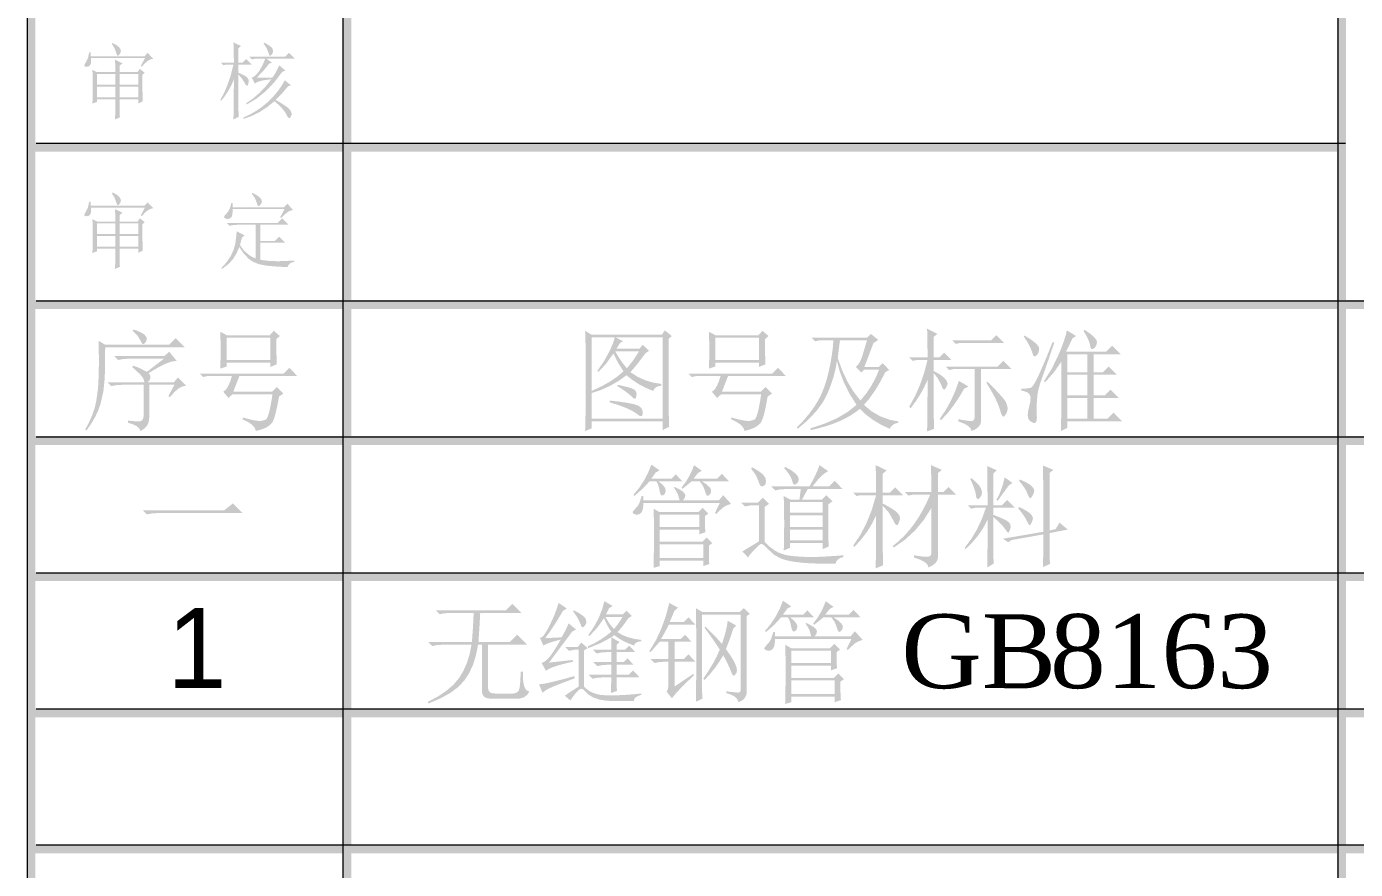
# Model space of a CAD drawing. Header units: millimetres. Extents: x 0 to 169, y 13 to 258.
# Drawn here: x 0 to 50.4, y 198 to 230 of the extents above; entities that cross this region are included whole.
import ezdxf

# ---------------------------------------------------------------- set-up
doc = ezdxf.new("R2010")
doc.units = ezdxf.units.MM

msp = doc.modelspace()

# ---------------------------------------------------------------- hatches: boundary and pattern name
h = msp.add_hatch(color=0)
h.dxf.hatch_style = 2
h.paths.add_polyline_path([(0, 12.706615), (0.338667, 12.706615), (0.338667, 258.105892), (0, 258.105892)])
h = msp.add_hatch(color=0)
h.dxf.hatch_style = 2
h.paths.add_polyline_path([(0, 12.706615), (0.338667, 12.706615), (0.338667, 258.105892), (0, 258.105892)])
h = msp.add_hatch(color=0)
h.dxf.hatch_style = 2
h.paths.add_polyline_path([(11.9888, 12.706615), (12.327467, 12.706615), (12.327467, 241.638226), (11.9888, 241.638226)])
h = msp.add_hatch(color=0)
h.dxf.hatch_style = 2
h.paths.add_polyline_path([(49.748722, 12.706615), (50.087385, 12.706615), (50.087385, 241.638226), (49.748722, 241.638226)])
h = msp.add_hatch(color=0)
h.paths.add_polyline_path([(2.676701, 228.238182), (2.676701, 227.841307), (3.371233, 227.841307), (3.371233, 228.238182)])
h.paths.add_polyline_path([(3.531085, 228.238182), (3.531085, 227.841307), (4.236641, 227.841307), (4.236641, 228.238182)])
h.paths.add_polyline_path([(2.676701, 227.764137), (2.676701, 227.356238), (3.371233, 227.356238), (3.371233, 227.764137)])
h.paths.add_polyline_path([(3.531085, 227.764137), (3.531085, 227.356238), (4.236641, 227.356238), (4.236641, 227.764137)])
h.paths.add_polyline_path([(3.371233, 228.30984), (3.367099, 228.565466), (3.354696, 228.783885), (3.641328, 228.646082), (3.531085, 228.557887), (3.531085, 228.30984), (4.214592, 228.30984), (4.297274, 228.43662), (4.484687, 228.287792), (4.396493, 228.210622), (4.396751, 228.012195), (4.397527, 227.834503), (4.398818, 227.677611), (4.400627, 227.541584), (4.402953, 227.426485), (4.405795, 227.332381), (4.409154, 227.259334), (4.41303, 227.20741), (4.236641, 227.119215), (4.236641, 227.279068), (3.531085, 227.279068), (3.531257, 227.045146), (3.532463, 226.854632), (3.535736, 226.705459), (3.542109, 226.595561), (3.354696, 226.512878), (3.361931, 226.647323), (3.367099, 226.819492), (3.370199, 227.029901), (3.371233, 227.279068), (2.676701, 227.279068), (2.676701, 227.179849), (2.500312, 227.119215), (2.507892, 227.416872), (2.511337, 227.764137), (2.507892, 228.107958), (2.500312, 228.398035), (2.676701, 228.30984)])
h.paths.add_polyline_path([(3.233429, 229.390222), (3.272014, 229.412271), (3.42222, 229.330278), (3.514549, 229.252418), (3.564158, 229.181449), (3.580694, 229.114615), (3.568981, 229.051914), (3.536597, 228.993347), (3.495256, 228.946494), (3.470451, 228.932714), (3.433244, 228.958896), (3.404306, 229.042957), (3.343672, 229.208321)])
h.paths.add_polyline_path([(4.335859, 228.546863), (4.495712, 228.844519), (2.439679, 228.844519), (2.450703, 228.706715), (2.438301, 228.624722), (2.401094, 228.563399), (2.343216, 228.522058), (2.268802, 228.51379), (2.209546, 228.525503), (2.191632, 228.557887), (2.204034, 228.608875), (2.241241, 228.66813), (2.324613, 228.833495), (2.379045, 229.065005), (2.428655, 229.065005), (2.439679, 228.916177), (4.484687, 228.916177), (4.594931, 229.042957), (4.809905, 228.816958), (4.711633, 228.798355), (4.606644, 228.742544), (4.49442, 228.649527), (4.374444, 228.519302)])
h = msp.add_hatch(color=0)
h.paths.add_polyline_path([(8.993628, 229.401247), (9.032214, 229.428807), (9.146849, 229.359647), (9.234096, 229.301339), (9.293438, 229.254399), (9.324358, 229.219345), (9.357431, 229.114615), (9.345717, 229.045024), (9.313333, 228.987835), (9.271303, 228.945805), (9.241675, 228.932714), (9.209291, 228.962341), (9.181042, 229.053981), (9.108006, 229.227614)])
h.paths.add_polyline_path([(8.734557, 228.100378), (9.32987, 228.100378), (9.407729, 228.214756), (9.473186, 228.320865), (9.526929, 228.432486), (9.588941, 228.568911), (9.825964, 228.370474), (9.704696, 228.320865), (9.399805, 227.920889), (9.072177, 227.580858), (8.72181, 227.300772), (8.348707, 227.08063), (8.337682, 227.13024), (8.592878, 227.308007), (8.837221, 227.518846), (9.070196, 227.762759), (9.291285, 228.039745), (9.053573, 228.010806), (8.869605, 227.973599), (8.73938, 227.928124), (8.662899, 227.87438), (8.547144, 228.111403), (8.611137, 228.128973), (8.678747, 228.173414), (8.749457, 228.244728), (8.822752, 228.342913), (8.955732, 228.573735), (9.059774, 228.816958), (8.662899, 228.816958), (8.547144, 228.79491), (8.447925, 228.894128), (9.814939, 228.894128), (9.963767, 229.042957), (10.184253, 228.816958), (9.109384, 228.816958), (9.318845, 228.66813), (9.208602, 228.635057), (8.981915, 228.351181)])
h.paths.add_polyline_path([(9.803915, 228.00116), (10.035425, 227.813747), (9.925182, 227.775161), (9.697117, 227.503688), (9.456649, 227.257019), (9.650005, 227.142297), (9.80047, 227.046179), (9.90856, 226.968665), (9.974792, 226.909753), (10.039559, 226.81398), (10.062986, 226.72234), (10.054718, 226.680999), (10.029913, 226.623122), (10.000285, 226.578335), (9.974792, 226.562488), (9.948092, 226.572737), (9.918292, 226.60314), (9.886425, 226.65318), (9.853524, 226.72234), (9.77601, 226.83999), (9.675757, 226.960741), (9.552767, 227.083559), (9.40704, 227.20741), (9.136083, 226.986062), (8.851691, 226.800888), (8.552829, 226.650855), (8.238464, 226.534927), (8.227439, 226.584536), (8.479889, 226.704189), (8.716384, 226.83999), (8.936989, 226.99207), (9.141768, 227.160556), (9.330785, 227.34558), (9.504105, 227.547268), (9.661794, 227.765752)])
h.paths.add_polyline_path([(8.040026, 227.20741), (8.040198, 227.108191), (8.041404, 226.975899), (8.044677, 226.810535), (8.05105, 226.612097), (7.852613, 226.512878), (7.865015, 227.255641), (7.869149, 228.023208), (7.763902, 227.795918), (7.647285, 227.585681), (7.520333, 227.393014), (7.38408, 227.218434), (7.356519, 227.257019), (7.511548, 227.551575), (7.645907, 227.873002), (7.759595, 228.221301), (7.852613, 228.596472), (7.582517, 228.596472), (7.472274, 228.568911), (7.373056, 228.66813), (7.869149, 228.66813), (7.865015, 229.066383), (7.852613, 229.439832), (8.139245, 229.302028), (8.040026, 229.213833), (8.040026, 228.66813), (8.199878, 228.66813), (8.337682, 228.805934), (8.547144, 228.596472), (8.040026, 228.596472), (8.040026, 228.287792), (8.156729, 228.239388), (8.250177, 228.194085), (8.319854, 228.152916), (8.365243, 228.116915), (8.417609, 228.047324), (8.436901, 227.973599), (8.40934, 227.852332), (8.38867, 227.805478), (8.376267, 227.791698), (8.323213, 227.824771), (8.266024, 227.92399), (8.159226, 228.089354), (8.040026, 228.221646)])
h = msp.add_hatch(color=0)
h.dxf.hatch_style = 2
h.paths.add_polyline_path([(0.338667, 225.297559), (50.087389, 225.297559), (50.087389, 225.636222), (0.338667, 225.636222)])
h = msp.add_hatch(color=0)
h.paths.add_polyline_path([(2.676701, 222.565516), (2.676701, 222.168641), (3.371233, 222.168641), (3.371233, 222.565516)])
h.paths.add_polyline_path([(3.531085, 222.565516), (3.531085, 222.168641), (4.236641, 222.168641), (4.236641, 222.565516)])
h.paths.add_polyline_path([(2.676701, 222.09147), (2.676701, 221.683571), (3.371233, 221.683571), (3.371233, 222.09147)])
h.paths.add_polyline_path([(3.531085, 222.09147), (3.531085, 221.683571), (4.236641, 221.683571), (4.236641, 222.09147)])
h.paths.add_polyline_path([(3.371233, 222.637174), (3.367099, 222.8928), (3.354696, 223.111219), (3.641328, 222.973415), (3.531085, 222.88522), (3.531085, 222.637174), (4.214592, 222.637174), (4.297274, 222.763953), (4.484687, 222.615125), (4.396493, 222.537955), (4.396751, 222.339528), (4.397527, 222.161837), (4.398818, 222.004945), (4.400627, 221.868917), (4.402953, 221.753819), (4.405795, 221.659714), (4.409154, 221.586667), (4.41303, 221.534743), (4.236641, 221.446549), (4.236641, 221.606401), (3.531085, 221.606401), (3.531257, 221.372479), (3.532463, 221.181965), (3.535736, 221.032793), (3.542109, 220.922894), (3.354696, 220.840212), (3.361931, 220.974657), (3.367099, 221.146825), (3.370199, 221.357235), (3.371233, 221.606401), (2.676701, 221.606401), (2.676701, 221.507182), (2.500312, 221.446549), (2.507892, 221.744205), (2.511337, 222.09147), (2.507892, 222.435291), (2.500312, 222.725368), (2.676701, 222.637174)])
h.paths.add_polyline_path([(3.233429, 223.717556), (3.272014, 223.739604), (3.42222, 223.657611), (3.514549, 223.579752), (3.564158, 223.508783), (3.580694, 223.441948), (3.568981, 223.379247), (3.536597, 223.320681), (3.495256, 223.273827), (3.470451, 223.260047), (3.433244, 223.28623), (3.404306, 223.37029), (3.343672, 223.535655)])
h.paths.add_polyline_path([(4.335859, 222.874196), (4.495712, 223.171852), (2.439679, 223.171852), (2.450703, 223.034049), (2.438301, 222.952055), (2.401094, 222.890733), (2.343216, 222.849391), (2.268802, 222.841123), (2.209546, 222.852837), (2.191632, 222.88522), (2.204034, 222.936208), (2.241241, 222.995464), (2.324613, 223.160828), (2.379045, 223.392339), (2.428655, 223.392339), (2.439679, 223.24351), (4.484687, 223.24351), (4.594931, 223.37029), (4.809905, 223.144292), (4.711633, 223.125688), (4.606644, 223.069878), (4.49442, 222.97686), (4.374444, 222.846635)])
h = msp.add_hatch(color=0)
h.paths.add_polyline_path([(8.17783, 222.030837), (8.133044, 221.877186), (8.10066, 221.744205), (8.23364, 221.562304), (8.387292, 221.413476), (8.543699, 221.304611), (8.695972, 221.237087), (8.695972, 222.515906), (8.001441, 222.515906), (7.844345, 222.504882), (7.703785, 222.477321), (7.593542, 222.587564), (9.528307, 222.587564), (9.704696, 222.763953), (9.952743, 222.515906), (8.872361, 222.515906), (8.872361, 221.904057), (9.429089, 221.904057), (9.588941, 222.069422), (9.825964, 221.832399), (8.872361, 221.832399), (8.872361, 221.187477), (9.215493, 221.141313), (9.550356, 221.132356), (9.868683, 221.144069), (10.162205, 221.159917), (10.162205, 221.110307), (10.065914, 221.085503), (9.991328, 221.044161), (9.937412, 220.986284), (9.903134, 220.91187), (9.600482, 220.923239), (9.338138, 220.940809), (9.117135, 220.96458), (8.938507, 220.994552), (8.788731, 221.033826), (8.653942, 221.085503), (8.534656, 221.149581), (8.431389, 221.226063), (8.244665, 221.420366), (8.078611, 221.672547), (7.958722, 221.411409), (7.830564, 221.204014), (7.65762, 221.022113), (7.422665, 220.840212), (7.395104, 220.873285), (7.601121, 221.102728), (7.753394, 221.336306), (7.857436, 221.567816), (7.924271, 221.799326), (7.979392, 222.267859), (8.277049, 222.119031)])
h.paths.add_polyline_path([(8.547144, 223.706531), (8.574705, 223.72858), (8.680125, 223.669755), (8.764874, 223.617648), (8.828953, 223.572775), (8.872361, 223.535655), (8.917147, 223.470198), (8.932995, 223.408875), (8.917836, 223.343418), (8.877873, 223.282095), (8.832398, 223.235242), (8.811727, 223.221462), (8.770386, 223.247645), (8.745582, 223.331705), (8.679436, 223.504649)])
h.paths.add_polyline_path([(9.627526, 222.797026), (9.787378, 223.111219), (7.81954, 223.111219), (7.81842, 222.982028), (7.806449, 222.883842), (7.783108, 222.816663), (7.747882, 222.78049), (7.677602, 222.746039), (7.632127, 222.736392), (7.583206, 222.741905), (7.53842, 222.763953), (7.503969, 222.792892), (7.494323, 222.813562), (7.519128, 222.87144), (7.593542, 222.945854), (7.651333, 223.014067), (7.70034, 223.102951), (7.740044, 223.212505), (7.769931, 223.342729), (7.81954, 223.342729), (7.81954, 223.182877), (9.76533, 223.182877), (9.903134, 223.320681), (10.112595, 223.072634), (10.016477, 223.05403), (9.910024, 222.99822), (9.793235, 222.905202), (9.666111, 222.774977)])
h = msp.add_hatch(color=0)
h.dxf.hatch_style = 2
h.paths.add_polyline_path([(0.338667, 219.317976), (168.994667, 219.317976), (168.994667, 219.656639), (0.338667, 219.656639)])
h = msp.add_hatch(color=0)
h.paths.add_polyline_path([(2.735792, 218.110814), (2.983839, 217.961986), (5.414698, 217.961986), (5.662745, 218.210033), (6.01001, 217.862767), (2.983839, 217.862767), (2.979704, 217.251607), (2.967302, 216.710727), (2.918382, 216.2105), (2.80745, 215.71854), (2.721581, 215.472474), (2.604189, 215.221757), (2.454758, 214.965873), (2.272771, 214.704304), (2.223161, 214.737377), (2.373109, 215.02065), (2.492568, 215.292037), (2.582054, 215.552056), (2.642085, 215.801222), (2.712365, 216.309718), (2.741304, 216.859556), (2.744749, 217.458313)])
h.paths.add_polyline_path([(4.058708, 218.540762), (4.196168, 218.491239), (4.310889, 218.442232), (4.402873, 218.394259), (4.47212, 218.347837), (4.551357, 218.252752), (4.560314, 218.149399), (4.523107, 218.05776), (4.461095, 217.995059), (4.424836, 217.984724), (4.390127, 218.003327), (4.356451, 218.05087), (4.323292, 218.127351), (4.207536, 218.309252), (4.025635, 218.491153)])
h.paths.add_polyline_path([(3.843734, 215.084642), (4.091781, 215.059838), (4.273682, 215.051569), (4.339828, 215.062938), (4.389437, 215.097045), (4.42251, 215.153889), (4.439047, 215.23347), (4.439047, 216.440632), (3.612224, 216.440632), (3.405518, 216.42823), (3.215349, 216.391023), (3.066521, 216.539851), (4.47212, 216.539851), (4.434913, 216.676965), (4.323292, 216.826483), (4.009099, 217.118627), (4.042172, 217.168236), (4.290219, 217.077286), (4.571339, 216.936726), (5.21626, 217.432819), (3.876807, 217.432819), (3.670102, 217.420417), (3.479932, 217.38321), (3.331104, 217.532038), (5.232797, 217.532038), (5.414698, 217.697403), (5.695818, 217.350137), (5.498069, 217.321887), (5.271382, 217.239894), (5.142105, 217.177796), (4.993707, 217.098645), (4.825673, 217.001924), (4.637484, 216.887116), (4.695362, 216.792032), (4.70363, 216.705215), (4.670557, 216.622533), (4.604411, 216.539851), (5.596599, 216.539851), (5.745427, 216.721752), (6.05962, 216.407559), (5.915959, 216.380687), (5.766098, 216.300072), (5.610035, 216.165713), (5.447771, 215.977611), (5.381625, 216.010684), (5.613135, 216.440632), (4.654021, 216.440632), (4.654021, 215.167325), (4.63335, 215.013329), (4.571339, 214.882071), (4.467986, 214.77355), (4.323292, 214.687767), (4.274716, 214.78802), (4.178598, 214.873803), (4.034937, 214.945116), (3.843734, 215.00196)])
h = msp.add_hatch(color=0)
h.paths.add_polyline_path([(9.482667, 218.17696), (9.4837, 217.837963), (9.486801, 217.565111), (9.491968, 217.358405), (9.499203, 217.217845), (9.251156, 217.118627), (9.251156, 217.283991), (7.59751, 217.283991), (7.59751, 217.135163), (7.349464, 217.052481), (7.361866, 217.392167), (7.366, 217.752524), (7.361866, 218.115637), (7.349464, 218.45808), (7.59751, 218.325788), (9.23462, 218.325788), (9.383448, 218.491153), (9.614958, 218.292715)])
h.paths.add_polyline_path([(7.59751, 218.226569), (7.59751, 217.38321), (9.251156, 217.38321), (9.251156, 218.226569)])
h.paths.add_polyline_path([(9.581885, 215.994148), (9.545195, 215.790542), (9.509538, 215.609675), (9.474915, 215.451545), (9.441326, 215.316153), (9.408769, 215.203498), (9.377247, 215.113581), (9.346758, 215.046402), (9.317302, 215.00196), (9.201547, 214.88965), (9.085792, 214.814547), (8.932829, 214.753224), (8.705453, 214.687767), (8.661011, 214.80869), (8.560759, 214.923412), (8.404696, 215.031932), (8.192823, 215.134252), (8.209359, 215.200398), (8.418132, 215.14252), (8.597966, 215.101179), (8.748861, 215.076374), (8.870818, 215.068106), (8.962457, 215.080508), (9.074767, 215.117715), (9.106021, 215.143553), (9.137726, 215.196263), (9.16982, 215.275845), (9.202236, 215.382299), (9.23491, 215.515624), (9.267779, 215.675821), (9.300776, 215.862889), (9.333839, 216.07683), (7.812484, 216.07683), (7.663656, 215.944538), (7.465219, 216.176049), (7.569261, 216.262865), (7.652632, 216.391023), (7.726357, 216.560521), (7.795948, 216.771361), (6.85337, 216.771361), (6.704542, 216.738288), (6.57225, 216.87058), (9.763786, 216.87058), (9.97876, 217.085554), (10.276417, 216.771361), (8.077068, 216.771361), (7.845557, 216.176049), (9.317302, 216.176049), (9.499203, 216.35795), (9.74725, 216.109903)])
h = msp.add_hatch(color=0)
h.paths.add_polyline_path([(24.377165, 218.193497), (24.377165, 215.448444), (24.381299, 215.134252), (24.393701, 214.853132), (24.145655, 214.72084), (24.145655, 215.051569), (21.450212, 215.051569), (21.450212, 214.786986), (21.202165, 214.687767), (21.218701, 215.365762), (21.218701, 217.862767), (21.214567, 218.160424), (21.202165, 218.491153), (21.450212, 218.342325), (24.112582, 218.342325), (24.228337, 218.507689), (24.49292, 218.292715)])
h.paths.add_polyline_path([(21.450212, 218.243106), (21.450212, 216.209122), (21.817114, 216.379654), (22.140609, 216.560521), (22.420695, 216.751724), (22.657373, 216.953262), (22.454802, 217.271589), (22.277035, 217.631257), (22.004183, 217.250918), (21.714795, 216.936726), (21.665186, 216.969799), (21.909099, 217.321887), (22.11167, 217.686378), (22.193319, 217.860959), (22.256364, 218.012285), (22.300806, 218.139839), (22.326644, 218.243106)])
h.paths.add_polyline_path([(21.450212, 215.150788), (24.145655, 215.150788), (24.145655, 218.243106), (22.359717, 218.243106), (22.640837, 218.094278), (22.541618, 218.044668), (22.454802, 217.912377), (22.39279, 217.813158), (23.269222, 217.813158), (23.384977, 217.961986), (23.633024, 217.730476), (23.500733, 217.647793), (23.215479, 217.267455), (22.921957, 216.920189), (23.187573, 216.749657), (23.471794, 216.618399), (23.774618, 216.526415), (24.096045, 216.473705), (24.096045, 216.407559), (23.983391, 216.388956), (23.893474, 216.349681), (23.826294, 216.289737), (23.781852, 216.209122), (23.501766, 216.326944), (23.240283, 216.465437), (22.997404, 216.6246), (22.773128, 216.804434), (22.473405, 216.588427), (22.153011, 216.403425), (21.811947, 216.249429), (21.450212, 216.126439)])
h.paths.add_polyline_path([(22.343181, 217.713939), (22.457902, 217.518602), (22.570557, 217.346003), (22.681144, 217.196141), (22.789665, 217.069017), (23.021175, 217.362539), (23.252686, 217.713939)])
h.paths.add_polyline_path([(22.442399, 216.440632), (22.626367, 216.400324), (22.781397, 216.362084), (22.907487, 216.32591), (23.004639, 216.291804), (23.075952, 216.252616), (23.124528, 216.201542), (23.150366, 216.1391), (23.153467, 216.065806), (23.143132, 215.997507), (23.128662, 215.949361), (23.110059, 215.920853), (23.087321, 215.911465), (23.033578, 215.932136), (22.971566, 215.994148), (22.875448, 216.080964), (22.752458, 216.176049), (22.602596, 216.279401), (22.425863, 216.391023)])
h.paths.add_polyline_path([(22.128207, 215.845319), (22.475558, 215.804064), (22.757281, 215.763326), (22.973891, 215.723621), (23.125906, 215.685467), (23.232274, 215.641973), (23.311252, 215.585559), (23.362326, 215.51571), (23.384977, 215.431908), (23.387044, 215.352326), (23.376709, 215.295482), (23.353972, 215.261376), (23.318832, 215.250007), (23.252686, 215.274812), (23.153467, 215.349226), (22.996371, 215.450512), (22.773128, 215.555931), (22.48374, 215.665485), (22.128207, 215.779174)])
h = msp.add_hatch(color=0)
h.paths.add_polyline_path([(28.031722, 218.17696), (28.032756, 217.837963), (28.035856, 217.565111), (28.041024, 217.358405), (28.048259, 217.217845), (27.800212, 217.118627), (27.800212, 217.283991), (26.146566, 217.283991), (26.146566, 217.135163), (25.898519, 217.052481), (25.910921, 217.392167), (25.915056, 217.752524), (25.910921, 218.115637), (25.898519, 218.45808), (26.146566, 218.325788), (27.783675, 218.325788), (27.932503, 218.491153), (28.164014, 218.292715)])
h.paths.add_polyline_path([(26.146566, 218.226569), (26.146566, 217.38321), (27.800212, 217.38321), (27.800212, 218.226569)])
h.paths.add_polyline_path([(28.130941, 215.994148), (28.094251, 215.790542), (28.058594, 215.609675), (28.023971, 215.451545), (27.990381, 215.316153), (27.957825, 215.203498), (27.926302, 215.113581), (27.895813, 215.046402), (27.866358, 215.00196), (27.750602, 214.88965), (27.634847, 214.814547), (27.481885, 214.753224), (27.254509, 214.687767), (27.210067, 214.80869), (27.109815, 214.923412), (26.953752, 215.031932), (26.741878, 215.134252), (26.758415, 215.200398), (26.967188, 215.14252), (27.147022, 215.101179), (27.297917, 215.076374), (27.419873, 215.068106), (27.511513, 215.080508), (27.623823, 215.117715), (27.655076, 215.143553), (27.686782, 215.196263), (27.718875, 215.275845), (27.751291, 215.382299), (27.783966, 215.515624), (27.816834, 215.675821), (27.849832, 215.862889), (27.882894, 216.07683), (26.36154, 216.07683), (26.212712, 215.944538), (26.014274, 216.176049), (26.118316, 216.262865), (26.201687, 216.391023), (26.275413, 216.560521), (26.345003, 216.771361), (25.402425, 216.771361), (25.253597, 216.738288), (25.121306, 216.87058), (28.312842, 216.87058), (28.527816, 217.085554), (28.825472, 216.771361), (26.626123, 216.771361), (26.394613, 216.176049), (27.866358, 216.176049), (28.048259, 216.35795), (28.296306, 216.109903)])
h = msp.add_hatch(color=0)
h.paths.add_polyline_path([(36.481852, 216.556387), (36.630164, 216.406784), (36.760905, 216.272167), (36.874077, 216.152536), (36.969678, 216.047891), (37.047709, 215.958232), (37.108171, 215.88356), (37.151062, 215.823874), (37.176384, 215.779174), (37.225993, 215.646882), (37.24253, 215.547663), (37.225993, 215.436042), (37.176384, 215.332689), (37.12264, 215.258275), (37.093701, 215.23347), (37.053394, 215.25104), (37.015153, 215.30375), (36.97898, 215.3916), (36.944873, 215.51459), (36.869426, 215.720262), (36.758838, 215.956941), (36.613111, 216.224624), (36.432243, 216.523314)])
h.paths.add_polyline_path([(35.142399, 218.127351), (36.614144, 218.127351), (36.812582, 218.325788), (37.110238, 218.028132), (35.423519, 218.028132), (35.274691, 217.995059)])
h.paths.add_polyline_path([(35.37391, 215.134252), (35.574414, 215.099112), (35.729444, 215.076374), (35.838998, 215.066039), (35.903076, 215.068106), (35.965088, 215.109447), (35.985759, 215.200398), (35.985759, 217.035944), (35.175472, 217.035944), (35.026644, 217.002872), (34.894352, 217.135163), (36.862191, 217.135163), (37.077165, 217.350137), (37.391358, 217.035944), (36.233806, 217.035944), (36.233806, 215.068106), (36.204867, 214.945116), (36.134587, 214.84073), (36.022966, 214.754947), (35.870003, 214.687767), (35.838998, 214.784919), (35.74598, 214.877937), (35.590951, 214.96682), (35.37391, 215.051569)])
h.paths.add_polyline_path([(35.390446, 216.58946), (35.754248, 216.374486), (35.588884, 216.291804), (35.379077, 215.938337), (35.16307, 215.622077), (34.940861, 215.343025), (34.712451, 215.101179), (34.662842, 215.150788), (34.88195, 215.470149), (35.076253, 215.816381), (35.245752, 216.189484)])
h.paths.add_polyline_path([(34.431332, 216.887116), (34.43159, 216.46337), (34.432365, 216.085098), (34.433657, 215.752302), (34.435466, 215.464981), (34.437791, 215.223135), (34.440633, 215.026765), (34.443992, 214.87587), (34.447868, 214.77045), (34.183285, 214.671231), (34.190519, 215.059838), (34.195687, 215.51459), (34.198788, 216.035489), (34.199821, 216.622533), (34.066496, 216.338313), (33.914567, 216.064428), (33.744035, 215.800878), (33.554899, 215.547663), (33.50529, 215.613809), (33.722331, 216.003449), (33.910433, 216.42823), (34.069597, 216.88815), (34.199821, 217.38321), (33.78641, 217.38321), (33.637582, 217.350137), (33.50529, 217.482429), (34.199821, 217.482429), (34.198788, 217.786286), (34.195687, 218.069473), (34.190519, 218.331989), (34.183285, 218.573835), (34.58016, 218.375398), (34.431332, 218.259642), (34.431332, 217.482429), (34.646306, 217.482429), (34.828207, 217.66433), (35.109326, 217.38321), (34.431332, 217.38321), (34.431332, 216.969799), (34.575078, 216.890217), (34.69247, 216.816836), (34.784023, 216.749657), (34.850255, 216.688679), (34.932248, 216.581192), (34.960498, 216.490241), (34.948096, 216.428919), (34.910889, 216.346925), (34.865414, 216.28009), (34.828207, 216.258731), (34.802368, 216.271133), (34.774463, 216.30834), (34.744491, 216.370352), (34.712451, 216.457168), (34.584294, 216.696947)])
h = msp.add_hatch(color=0)
h.paths.add_polyline_path([(39.259977, 214.687767), (39.267212, 214.958552), (39.27238, 215.175593), (39.27548, 215.33889), (39.276514, 215.448444), (39.276514, 217.317064), (38.99126, 216.907787), (38.664665, 216.539851), (38.615056, 216.572924), (38.921669, 217.061438), (39.182807, 217.603696), (39.292275, 217.874395), (39.380556, 218.115637), (39.447132, 218.326908), (39.491488, 218.507689), (39.838753, 218.292715), (39.706462, 218.210033), (39.570036, 217.933047), (39.458415, 217.697403), (40.979769, 217.697403), (41.21128, 217.928913), (41.542009, 217.598184), (40.500212, 217.598184), (40.500212, 216.920189), (40.864014, 216.920189), (41.078988, 217.135163), (41.393181, 216.82097), (40.500212, 216.82097), (40.500212, 216.043757), (40.93016, 216.043757), (41.145134, 216.258731), (41.459326, 215.944538), (40.500212, 215.944538), (40.500212, 215.150788), (41.029378, 215.150788), (41.260889, 215.382299), (41.591618, 215.051569), (39.508024, 215.051569), (39.508024, 214.803523)])
h.paths.add_polyline_path([(40.268701, 217.598184), (39.508024, 217.598184), (39.508024, 216.920189), (40.268701, 216.920189)])
h.paths.add_polyline_path([(39.508024, 216.82097), (39.508024, 216.043757), (40.268701, 216.043757), (40.268701, 216.82097)])
h.paths.add_polyline_path([(39.508024, 215.944538), (39.508024, 215.150788), (40.268701, 215.150788), (40.268701, 215.944538)])
h.paths.add_polyline_path([(40.119873, 218.491153), (40.169483, 218.524226), (40.378255, 218.377465), (40.525016, 218.251374), (40.609766, 218.145954), (40.632503, 218.061205), (40.603565, 217.933736), (40.549821, 217.851743), (40.491944, 217.809713), (40.450602, 217.796622), (40.42063, 217.806957), (40.396859, 217.837963), (40.379289, 217.889639), (40.36792, 217.961986), (40.333814, 218.075674), (40.281104, 218.201765), (40.20979, 218.340258)])
h.paths.add_polyline_path([(37.887451, 218.309252), (38.132484, 218.154309), (38.305686, 218.020553), (38.407575, 217.908501), (38.438667, 217.81867), (38.417307, 217.682244), (38.367009, 217.58716), (38.309131, 217.532727), (38.26779, 217.515502), (38.242985, 217.525837), (38.218181, 217.556843), (38.193376, 217.608519), (38.168571, 217.680866), (38.124129, 217.80489), (38.05695, 217.94545), (37.967033, 218.102546), (37.854378, 218.276179)])
h.paths.add_polyline_path([(37.75516, 216.291804), (37.954286, 216.300761), (38.124474, 216.330389), (38.171747, 216.366552), (38.234975, 216.454326), (38.314094, 216.593648), (38.409039, 216.784452), (38.519745, 217.026675), (38.646148, 217.320251), (38.788182, 217.665116), (38.945785, 218.061205), (39.011931, 218.044668), (38.871371, 217.63229), (38.747347, 217.271589), (38.63986, 216.962564), (38.54891, 216.705215), (38.468294, 216.476892), (38.40835, 216.255286), (38.369076, 216.040915), (38.350472, 215.834295), (38.344271, 215.643006), (38.342204, 215.473938), (38.344271, 215.326574), (38.350472, 215.200398), (38.34229, 215.094892), (38.318088, 215.026076), (38.278384, 214.993433), (38.223693, 214.996448), (38.119651, 215.045368), (38.052816, 215.106691), (38.015609, 215.188684), (38.003207, 215.28308), (38.019743, 215.448444), (38.102425, 215.812247), (38.111383, 215.961075), (38.074865, 216.07683), (38.033437, 216.123339), (37.966689, 216.163646), (37.874102, 216.197753), (37.75516, 216.225658)])
h = msp.add_hatch(color=0)
h.paths.add_polyline_path([(32.1493, 218.028132), (31.802035, 217.118627), (32.347738, 217.118627), (32.496566, 217.267455), (32.744613, 217.002872), (32.595785, 216.920189), (32.396314, 216.538817), (32.194776, 216.204987), (31.99117, 215.9187), (31.785498, 215.679955), (32.083844, 215.428463), (32.419396, 215.238983), (32.765972, 215.11427), (33.091878, 215.051569), (33.091878, 215.00196), (32.984391, 214.975088), (32.893441, 214.927546), (32.819027, 214.859333), (32.761149, 214.77045), (32.418018, 214.935814), (32.116227, 215.117715), (31.855778, 215.316153), (31.63667, 215.531127), (31.466396, 215.399093), (31.278036, 215.275845), (31.071588, 215.161382), (30.847054, 215.055704), (30.604433, 214.95881), (30.343726, 214.870702), (30.064931, 214.791379), (29.76805, 214.72084), (29.751514, 214.786986), (30.29515, 214.96682), (30.768506, 215.175593), (31.171582, 215.413304), (31.504378, 215.679955), (31.24703, 216.088199), (31.037224, 216.502644), (30.87496, 216.92329), (30.760238, 217.350137), (30.712782, 217.061783), (30.636903, 216.758959), (30.53312, 216.441665), (30.401948, 216.109903), (30.223061, 215.771939), (29.975445, 215.436042), (29.658582, 215.102212), (29.271957, 214.77045), (29.238884, 214.820059), (29.480729, 215.074393), (29.693636, 215.32511), (29.877604, 215.572726), (30.032634, 215.817759), (30.163978, 216.071921), (30.277235, 216.346236), (30.372923, 216.640189), (30.451557, 216.953262), (30.51555, 217.268488), (30.566623, 217.569245), (30.604261, 217.855533), (30.627946, 218.127351), (30.082243, 218.127351), (29.933415, 218.094278), (29.801123, 218.226569), (31.901253, 218.226569), (32.050082, 218.375398), (32.331201, 218.143887)])
h.paths.add_polyline_path([(31.471306, 217.118627), (31.542619, 217.180725), (31.607731, 217.268144), (31.666642, 217.381401), (31.719352, 217.521014), (31.901253, 218.127351), (30.875993, 218.127351), (30.858423, 218.004361), (30.838786, 217.850365), (30.817082, 217.665363), (30.793311, 217.449356), (30.964877, 216.977033), (31.165381, 216.552253), (31.394824, 216.175015), (31.653207, 215.845319), (31.871281, 216.110936), (32.062484, 216.395157), (32.226815, 216.697981), (32.364274, 217.019408), (31.802035, 217.019408), (31.68628, 216.903653)])
h = msp.add_hatch(color=0)
h.dxf.hatch_style = 2
h.paths.add_polyline_path([(0.338667, 214.153309), (168.994667, 214.153309), (168.994667, 214.491972), (0.338667, 214.491972)])
h = msp.add_hatch(color=0)
h.paths.add_polyline_path([(26.13003, 211.573622), (26.311931, 211.95396), (23.41805, 211.95396), (23.407715, 211.833123), (23.393246, 211.735541), (23.374642, 211.66173), (23.351905, 211.612207), (23.29885, 211.55364), (23.241661, 211.524012), (23.153467, 211.507476), (23.054248, 211.540549), (23.017041, 211.573622), (23.004639, 211.606694), (23.037712, 211.656304), (23.083187, 211.714181), (23.153467, 211.788595), (23.215479, 211.867144), (23.269222, 211.970497), (23.351905, 212.218543), (23.41805, 212.218543), (23.41805, 212.053179), (24.790576, 212.053179), (24.724431, 212.284689), (24.662419, 212.404579), (24.575602, 212.532736), (24.592139, 212.565809), (24.773006, 212.477959), (24.902197, 212.39631), (24.979712, 212.320863), (25.00555, 212.251616), (24.980746, 212.135861), (24.906332, 212.053179), (26.278858, 212.053179), (26.444222, 212.251616), (26.741878, 211.920887), (26.584782, 211.867833), (26.477295, 211.810644), (26.427686, 211.772317), (26.36154, 211.71487), (26.278858, 211.637786), (26.179639, 211.540549)])
h.paths.add_polyline_path([(25.898519, 210.333387), (25.898519, 209.958561), (25.902653, 209.786306), (25.915056, 209.638856), (25.683545, 209.556174), (25.683545, 209.771148), (24.029899, 209.771148), (24.029899, 209.556174), (23.798389, 209.490028), (23.805624, 209.781483), (23.810791, 210.093609), (23.813892, 210.426405), (23.814925, 210.779872), (23.813892, 211.112668), (23.810791, 211.383452), (23.805624, 211.592225), (23.798389, 211.738986), (24.029899, 211.606694), (25.501644, 211.606694), (25.667009, 211.772059), (25.881983, 211.557085), (25.749691, 211.457866), (25.749691, 211.127137), (25.766227, 210.846017), (25.534717, 210.763335), (25.534717, 210.945236), (24.029899, 210.945236), (24.029899, 210.482215), (25.650472, 210.482215), (25.815837, 210.64758), (26.030811, 210.432606)])
h.paths.add_polyline_path([(24.029899, 211.507476), (24.029899, 211.044455), (25.534717, 211.044455), (25.534717, 211.507476)])
h.paths.add_polyline_path([(24.029899, 210.382997), (24.029899, 209.870366), (25.683545, 209.870366), (25.683545, 210.382997)])
h.paths.add_polyline_path([(23.715707, 213.409168), (24.029899, 213.194194), (23.881071, 213.111512), (23.715707, 212.880002), (24.476384, 212.880002), (24.641748, 213.045366), (24.889795, 212.780783), (23.98029, 212.780783), (24.129118, 212.660894), (24.2118, 212.565809), (24.249007, 212.487261), (24.26141, 212.416981), (24.233849, 212.317762), (24.200087, 212.272976), (24.145655, 212.240592), (24.088466, 212.248171), (24.051948, 212.317762), (24.026454, 212.429383), (23.996826, 212.565809), (23.955485, 212.693967), (23.897608, 212.780783), (23.649561, 212.780783), (23.39738, 212.507931), (23.070785, 212.218543), (23.037712, 212.268153), (23.253375, 212.528602), (23.440099, 212.813856), (23.596506, 213.111512)])
h.paths.add_polyline_path([(25.33628, 213.392632), (25.633936, 213.177658), (25.485108, 213.094976), (25.319743, 212.880002), (26.212712, 212.880002), (26.394613, 213.061903), (26.659196, 212.780783), (25.633936, 212.780783), (25.815837, 212.65676), (25.931592, 212.549273), (25.986025, 212.454188), (25.986714, 212.367372), (25.949507, 212.292957), (25.887495, 212.23508), (25.852269, 212.224745), (25.82066, 212.243348), (25.792152, 212.29089), (25.766227, 212.367372), (25.716618, 212.512066), (25.667009, 212.615418), (25.551253, 212.780783), (25.253597, 212.780783), (24.906332, 212.499663), (24.856722, 212.532736), (25.043446, 212.784917), (25.176427, 213.012293), (25.270823, 213.214865)])
h = msp.add_hatch(color=0)
h.paths.add_polyline_path([(28.759326, 213.276877), (28.792399, 213.326486), (29.012196, 213.207286), (29.17825, 213.083951), (29.281603, 212.964062), (29.310542, 212.852441), (29.289182, 212.760801), (29.238884, 212.698101), (29.18514, 212.660894), (29.156201, 212.648491), (29.125196, 212.658827), (29.098324, 212.689832), (29.075586, 212.741509), (29.056983, 212.813856), (29.013574, 212.92341), (28.949496, 213.037098), (28.864746, 213.15492)])
h.paths.add_polyline_path([(28.9743, 211.987033), (28.9743, 211.590158), (30.214535, 211.590158), (30.214535, 211.987033)])
h.paths.add_polyline_path([(28.9743, 211.490939), (28.9743, 211.044455), (30.214535, 211.044455), (30.214535, 211.490939)])
h.paths.add_polyline_path([(28.9743, 210.945236), (28.9743, 210.531825), (30.214535, 210.531825), (30.214535, 210.945236)])
h.paths.add_polyline_path([(29.338102, 212.086252), (29.387712, 212.483127), (28.808936, 212.483127), (28.60223, 212.470724), (28.412061, 212.433517), (28.263233, 212.582345), (29.718441, 212.582345), (29.847632, 212.819024), (29.954086, 213.032964), (30.037801, 213.224167), (30.09878, 213.392632), (30.429509, 213.161122), (30.306174, 213.090842), (30.170437, 212.97922), (30.016786, 212.813856), (29.834196, 212.582345), (30.462582, 212.582345), (30.677556, 212.797319), (30.975212, 212.483127), (29.652295, 212.483127), (29.437321, 212.086252), (30.197998, 212.086252), (30.363363, 212.251616), (30.594873, 212.020106), (30.429509, 211.904351), (30.429509, 211.16021), (30.433643, 210.713726), (30.446045, 210.300314), (30.214535, 210.201095), (30.214535, 210.432606), (28.9743, 210.432606), (28.9743, 210.250705), (28.74279, 210.151486), (28.755192, 210.706146), (28.759326, 211.215332), (28.74279, 212.218543), (28.990837, 212.086252)])
h.paths.add_polyline_path([(27.502556, 213.26034), (27.535628, 213.30995), (27.673174, 213.236655), (27.788498, 213.165945), (27.882119, 213.098335), (27.954552, 213.034342), (28.045503, 212.90963), (28.070307, 212.780783), (28.049637, 212.673296), (28.004161, 212.615418), (27.953863, 212.590614), (27.915967, 212.582345), (27.876693, 212.594748), (27.841553, 212.631955), (27.810547, 212.693967), (27.783675, 212.780783), (27.680322, 213.016428)])
h.paths.add_polyline_path([(28.015186, 210.482215), (28.177105, 210.316851), (28.401036, 210.151486), (28.538496, 210.076125), (28.694559, 210.015749), (28.869225, 209.970877), (29.062495, 209.942024), (29.255679, 209.926694), (29.429742, 209.914464), (29.584168, 209.906368), (29.718441, 209.903439), (29.97889, 209.907573), (30.280681, 209.919976), (30.623812, 209.940646), (31.008285, 209.969585), (31.008285, 209.903439), (30.890462, 209.869333), (30.801579, 209.816623), (30.741634, 209.745309), (30.710628, 209.655392), (30.338558, 209.651258), (29.999561, 209.655392), (29.693636, 209.667795), (29.420785, 209.688465), (29.179025, 209.717318), (28.966721, 209.753922), (28.784389, 209.797761), (28.632547, 209.848318), (28.379677, 209.985433), (28.164014, 210.184559), (28.065915, 210.284897), (27.986936, 210.354747), (27.927594, 210.394624), (27.888406, 210.405045), (27.851113, 210.388509), (27.796767, 210.347168), (27.72485, 210.281022), (27.634847, 210.190071), (27.54493, 210.093867), (27.473617, 210.011615), (27.420907, 209.942799), (27.3868, 209.886903), (27.171826, 210.118413), (27.469483, 210.29618), (27.800212, 210.498752), (27.800212, 211.871278), (27.66792, 211.871278), (27.461214, 211.858875), (27.271045, 211.821668), (27.122217, 211.970497), (27.767139, 211.970497), (27.94904, 212.152398), (28.18055, 211.920887), (28.015186, 211.805132)])
h = msp.add_hatch(color=0)
h.paths.add_polyline_path([(33.687191, 209.969585), (33.861943, 209.941594), (34.006207, 209.923421), (34.120498, 209.91455), (34.205333, 209.914464), (34.267259, 209.926952), (34.312131, 209.956494), (34.339434, 210.003605), (34.348649, 210.068804), (34.348649, 211.772059), (34.06753, 211.324541), (33.7368, 210.924566), (33.356462, 210.572132), (32.926514, 210.267241), (32.876905, 210.316851), (33.094462, 210.495651), (33.300651, 210.693055), (33.495471, 210.909063), (33.678923, 211.143674), (33.851005, 211.396888), (34.011719, 211.668706), (34.161064, 211.959128), (34.29904, 212.268153), (33.621045, 212.268153), (33.472217, 212.23508), (33.339925, 212.367372), (34.348649, 212.367372), (34.332113, 213.392632), (34.745524, 213.210731), (34.596696, 213.094976), (34.596696, 212.367372), (34.795134, 212.367372), (34.993571, 212.565809), (35.291227, 212.268153), (34.596696, 212.268153), (34.596696, 209.903439), (34.573959, 209.785617), (34.505746, 209.680197), (34.392058, 209.587179), (34.232894, 209.506564), (34.198788, 209.610951), (34.096468, 209.709136), (33.925936, 209.80112), (33.687191, 209.886903)])
h.paths.add_polyline_path([(32.496566, 211.854741), (32.496824, 211.396113), (32.4976, 210.987611), (32.498891, 210.629235), (32.5007, 210.320985), (32.503026, 210.062861), (32.505868, 209.854863), (32.509227, 209.696992), (32.513102, 209.589247), (32.231983, 209.473491), (32.239217, 209.891037), (32.244385, 210.36646), (32.247486, 210.899761), (32.248519, 211.490939), (32.103825, 211.186048), (31.91779, 210.883224), (31.690414, 210.582468), (31.421696, 210.283778), (31.372087, 210.333387), (31.643905, 210.732329), (31.880583, 211.185015), (32.082121, 211.691444), (32.248519, 212.251616), (31.653207, 212.251616), (31.504378, 212.218543), (31.372087, 212.350835), (32.248519, 212.350835), (32.244385, 212.884136), (32.231983, 213.392632), (32.645394, 213.194194), (32.496566, 213.061903), (32.496566, 212.350835), (32.777686, 212.350835), (32.976123, 212.549273), (33.27378, 212.251616), (32.496566, 212.251616), (32.496566, 211.937424), (32.684754, 211.836138), (32.836252, 211.747254), (32.951577, 211.670773), (33.031245, 211.606694), (33.12564, 211.490939), (33.158024, 211.375184), (33.146311, 211.309727), (33.113927, 211.215332), (33.076031, 211.136094), (33.042269, 211.110601), (33.008163, 211.123003), (32.971989, 211.16021), (32.933749, 211.222222), (32.893441, 211.309038), (32.728076, 211.594292)])
h = msp.add_hatch(color=0)
h.paths.add_polyline_path([(36.696826, 210.068804), (36.700961, 209.882769), (36.713363, 209.655392), (36.465316, 209.506564), (36.472551, 209.911707), (36.477718, 210.349924), (36.480819, 210.821213), (36.481852, 211.325575), (36.317521, 211.013449), (36.122184, 210.721994), (35.895842, 210.451209), (35.638493, 210.201095), (35.60542, 210.250705), (35.854501, 210.581434), (36.072575, 210.945236), (36.259644, 211.342111), (36.415707, 211.772059), (36.002295, 211.772059), (35.853467, 211.738986), (35.721175, 211.871278), (36.481852, 211.871278), (36.465316, 213.359559), (36.829118, 213.194194), (36.696826, 213.078439), (36.696826, 211.871278), (37.027556, 211.871278), (37.225993, 212.069715), (37.523649, 211.772059), (36.696826, 211.772059), (36.696826, 211.507476), (36.905599, 211.422812), (37.068897, 211.351068), (37.186719, 211.29276), (37.259066, 211.248405), (37.33348, 211.165033), (37.358285, 211.060991), (37.350016, 211.011382), (37.325212, 210.9287), (37.296273, 210.854286), (37.275602, 210.829481), (37.221859, 210.85842), (37.159847, 210.945236), (37.081299, 211.049623), (36.977946, 211.164344), (36.849789, 211.289401), (36.696826, 211.424793)])
h.paths.add_polyline_path([(35.870003, 212.896538), (36.009616, 212.773634), (36.114605, 212.669851), (36.185488, 212.585704), (36.222781, 212.521712), (36.255165, 212.425938), (36.266878, 212.350835), (36.250342, 212.256439), (36.200733, 212.174446), (36.146989, 212.120014), (36.11805, 212.102788), (36.088078, 212.113123), (36.064307, 212.144129), (36.046737, 212.195806), (36.035368, 212.268153), (36.00953, 212.392176), (35.965088, 212.532736), (35.902043, 212.689832), (35.820394, 212.863465)])
h.paths.add_polyline_path([(37.70555, 212.846929), (37.86368, 212.775615), (37.990804, 212.710503), (38.086922, 212.651592), (38.152035, 212.598882), (38.226449, 212.503797), (38.251253, 212.416981), (38.235406, 212.339122), (38.19062, 212.240592), (38.140321, 212.161355), (38.102425, 212.135861), (38.052816, 212.173068), (38.003207, 212.284689), (37.95153, 212.403545), (37.879183, 212.528602), (37.786166, 212.65986), (37.672477, 212.797319)])
h.paths.add_polyline_path([(37.672477, 211.805132), (37.802788, 211.741053), (37.912945, 211.681109), (38.003465, 211.625298), (38.074865, 211.573622), (38.16926, 211.474403), (38.201644, 211.375184), (38.189242, 211.309727), (38.152035, 211.215332), (38.110694, 211.136094), (38.085889, 211.110601), (38.03628, 211.143674), (37.98667, 211.242892), (37.927759, 211.355547), (37.850244, 211.478537), (37.754126, 211.611862), (37.639405, 211.755523)])
h.paths.add_polyline_path([(38.598519, 210.862554), (38.597486, 211.565353), (38.594385, 212.218543), (38.589217, 212.822124), (38.581983, 213.376095), (38.978858, 213.210731), (38.83003, 213.094976), (38.83003, 210.912163), (39.06154, 210.961773), (39.210368, 211.209819), (39.524561, 210.945236), (38.83003, 210.812944), (38.831063, 210.448109), (38.834164, 210.130816), (38.839331, 209.861065), (38.846566, 209.638856), (38.581983, 209.523101), (38.594385, 210.15562), (38.598519, 210.763335), (37.391358, 210.548361), (37.259066, 210.465679), (37.060628, 210.59797)])
h.paths.add_polyline_path([(37.424431, 212.714637), (37.292139, 212.631955), (36.862191, 212.036642), (36.812582, 212.069715), (36.912834, 212.259885), (36.998617, 212.46659), (37.06993, 212.689832), (37.126774, 212.929611)])
h = msp.add_hatch(color=0)
h.dxf.hatch_style = 2
h.paths.add_polyline_path([(4.42251, 211.67284), (7.498292, 211.67284), (7.829021, 211.937424), (8.192823, 211.573622), (5.017823, 211.573622), (4.77391, 211.561219), (4.571339, 211.524012)])
h = msp.add_hatch(color=0)
h.dxf.hatch_style = 2
h.paths.add_polyline_path([(0.338667, 208.988642), (168.994667, 208.988642), (168.994667, 209.327305), (0.338667, 209.327305)])
h = msp.add_hatch(color=0)
h.dxf.hatch_style = 2
h.paths.add_polyline_path([(16.90542, 206.673538), (16.946761, 207.256448), (16.971566, 207.781481), (16.078597, 207.781481), (15.871891, 207.769079), (15.681722, 207.731872), (15.532894, 207.8807), (18.195264, 207.8807), (18.44331, 208.128747), (18.790576, 207.781481), (17.219613, 207.781481), (17.209277, 207.575809), (17.194808, 207.322594), (17.176204, 207.021837), (17.153467, 206.673538), (18.344092, 206.673538), (18.625211, 206.954658), (19.00555, 206.574319), (17.517269, 206.574319), (17.517269, 204.920674), (17.54104, 204.827656), (17.595817, 204.763577), (17.6816, 204.728437), (17.798389, 204.722236), (18.476383, 204.722236), (18.565267, 204.739892), (18.63348, 204.776669), (18.681022, 204.833082), (18.707894, 204.909649), (18.723397, 205.014983), (18.736833, 205.157007), (18.748201, 205.335205), (18.757503, 205.549059), (18.840185, 205.549059), (18.840444, 205.374651), (18.849487, 205.223498), (18.867316, 205.095598), (18.893929, 204.990954), (18.929327, 204.909563), (18.973511, 204.851427), (19.026479, 204.816546), (19.088232, 204.804918), (19.002449, 204.669526), (18.877392, 204.577542), (18.713061, 204.528966), (18.509456, 204.523799), (17.633024, 204.523799), (17.481095, 204.541369), (17.372575, 204.594079), (17.307462, 204.681928), (17.285758, 204.804918), (17.285758, 206.574319), (17.13693, 206.574319), (17.061483, 206.179598), (16.950895, 205.8226), (16.805168, 205.503842), (16.6243, 205.223842), (16.389689, 204.973642), (16.082731, 204.743596), (15.703426, 204.533186), (15.251774, 204.341898), (15.235238, 204.408043), (15.618763, 204.612768), (15.94286, 204.830412), (16.208046, 205.061492), (16.414838, 205.306524), (16.57805, 205.575156), (16.711805, 205.876343), (16.815589, 206.20957), (16.888883, 206.574319), (15.797477, 206.574319), (15.590771, 206.561917), (15.400602, 206.52471), (15.251774, 206.673538)])
h = msp.add_hatch(color=0)
h.paths.add_polyline_path([(19.832373, 205.896325), (20.725342, 205.995543), (20.741878, 205.929398), (20.541374, 205.884181), (20.36154, 205.839481), (20.202376, 205.795297), (20.063883, 205.751631), (19.946061, 205.708481), (19.848909, 205.665848), (19.772428, 205.623731), (19.716618, 205.582132), (19.551253, 205.879788), (19.675277, 205.942489), (19.815836, 206.067201), (19.900586, 206.170468), (20.006006, 206.322827), (20.132096, 206.523763), (20.278857, 206.772757), (20.039079, 206.708678), (19.848909, 206.648734), (19.708349, 206.592923), (19.617399, 206.541247), (19.485107, 206.838903), (19.550306, 206.853372), (19.63049, 206.929853), (19.726178, 207.068346), (19.837885, 207.268851), (20.048036, 207.723603), (20.196175, 208.161819), (20.510368, 207.946845), (20.36154, 207.864163), (20.18894, 207.569608), (20.018408, 207.297789), (19.849943, 207.048709), (19.683545, 206.822366), (20.31193, 206.855439), (20.460758, 207.128291), (20.576514, 207.384606), (20.857633, 207.153095), (20.708805, 207.070413), (20.467993, 206.748986), (20.24165, 206.446162), (20.029777, 206.161942)])
h.paths.add_polyline_path([(19.452034, 205.069502), (19.553406, 205.081904), (19.675966, 205.102575), (19.820229, 205.131513), (19.986713, 205.16872), (20.366363, 205.263805), (20.791487, 205.383694), (20.808024, 205.301012), (20.55903, 205.207047), (20.341558, 205.123934), (20.156126, 205.05219), (20.00325, 204.992332), (19.762782, 204.880021), (19.584326, 204.755309)])
h.paths.add_polyline_path([(21.965576, 207.632653), (22.130941, 207.368069), (22.296305, 207.169632), (22.46167, 207.376338), (22.627034, 207.632653)])
h.paths.add_polyline_path([(22.312842, 206.938122), (22.234293, 206.884378), (22.197086, 206.855439), (22.511279, 206.673538), (22.395524, 206.574319), (22.395524, 206.392418), (22.726253, 206.392418), (22.875081, 206.541247), (23.106592, 206.2932), (22.395524, 206.2932), (22.395524, 205.912861), (22.660107, 205.912861), (22.808935, 206.061689), (23.040446, 205.813642), (22.395524, 205.813642), (22.395524, 205.433304), (22.858545, 205.433304), (23.023909, 205.598668), (23.271956, 205.334085), (22.395524, 205.334085), (22.396557, 205.171821), (22.399658, 205.032295), (22.404826, 204.915506), (22.41206, 204.821455), (22.18055, 204.738773), (22.197086, 205.334085), (21.882894, 205.334085), (21.676188, 205.321683), (21.486019, 205.284476), (21.337191, 205.433304), (22.197086, 205.433304), (22.197086, 205.813642), (22.064795, 205.813642), (21.858089, 205.80124), (21.66792, 205.764033), (21.519092, 205.912861), (22.197086, 205.912861), (22.197086, 206.2932), (22.031722, 206.2932), (21.825016, 206.280797), (21.634847, 206.24359), (21.486019, 206.392418), (22.197086, 206.392418), (22.197086, 206.855439), (21.787809, 206.636331), (21.320654, 206.442028), (21.304118, 206.508174), (21.552165, 206.63013), (21.783675, 206.764489), (21.998649, 206.91125), (22.197086, 207.070413), (22.129907, 207.164464), (22.060661, 207.281253), (21.989347, 207.420779), (21.915967, 207.583043), (21.672054, 207.231644), (21.370264, 206.905049), (21.320654, 206.938122), (21.543896, 207.265406), (21.717529, 207.588556), (21.845687, 207.910327), (21.932503, 208.227965), (22.246696, 208.046064), (22.114404, 207.963382), (21.998649, 207.731872), (22.643571, 207.731872), (22.775862, 207.864163), (22.9743, 207.665726), (22.842008, 207.583043), (22.729354, 207.419746), (22.6229, 207.277119), (22.522648, 207.155163), (22.428597, 207.053877), (22.603263, 206.948457), (22.81307, 206.863707), (23.058016, 206.799629), (23.338102, 206.75622), (23.338102, 206.706611), (23.227515, 206.690075), (23.143799, 206.657002), (23.086955, 206.607392), (23.056982, 206.541247), (22.836841, 206.628063), (22.639437, 206.723148), (22.46477, 206.8265)])
h.paths.add_polyline_path([(20.774951, 207.8807), (20.96512, 207.777433), (21.10568, 207.682951), (21.196631, 207.597771), (21.237972, 207.52241), (21.24624, 207.398386), (21.204899, 207.307436), (21.147021, 207.253003), (21.10568, 207.235778), (21.060205, 207.268851), (21.022998, 207.368069), (20.980623, 207.472456), (20.919645, 207.587178), (20.840063, 207.712234), (20.741878, 207.847627)])
h.paths.add_polyline_path([(20.642659, 204.457653), (20.427685, 204.639554), (20.717073, 204.833857), (20.956852, 204.986819), (20.956852, 206.392418), (20.774951, 206.380016), (20.59305, 206.342809), (20.444222, 206.491637), (20.923779, 206.491637), (21.056071, 206.657002), (21.304118, 206.442028), (21.15529, 206.359345), (21.15529, 204.986819), (21.320654, 204.842039), (21.519092, 204.738084), (21.750602, 204.674435), (22.015185, 204.650578), (22.308708, 204.651698), (22.627034, 204.663669), (22.970166, 204.68701), (23.338102, 204.722236), (23.338102, 204.672627), (23.208911, 204.627151), (23.118994, 204.573408), (23.068351, 204.511396), (23.056982, 204.441116), (22.692233, 204.435863), (22.392079, 204.436293), (22.157037, 204.441891), (21.987625, 204.452141), (21.73131, 204.494171), (21.508067, 204.573408), (21.325477, 204.685029), (21.188363, 204.821455), (21.122217, 204.883467), (21.056071, 204.904137), (20.994059, 204.879332), (20.907243, 204.804918), (20.853499, 204.746007), (20.791487, 204.668493), (20.721208, 204.572374)])
h = msp.add_hatch(color=0)
h.paths.add_polyline_path([(25.405159, 204.408043), (25.412394, 204.813187), (25.417562, 205.251403), (25.420662, 205.722692), (25.421696, 206.227054), (25.420662, 206.726248), (25.417562, 207.182034), (25.412394, 207.594412), (25.405159, 207.963382), (25.653206, 207.814554), (27.075342, 207.814554), (27.22417, 207.963382), (27.45568, 207.748408), (27.339925, 207.665726), (27.339925, 204.788382), (27.323389, 204.676072), (27.273779, 204.567896), (27.178695, 204.469366), (27.025732, 204.391507), (26.97819, 204.506229), (26.885172, 204.602347), (26.74668, 204.679861), (26.562711, 204.738773), (26.562711, 204.804918), (26.740565, 204.7833), (26.877593, 204.7684), (26.974314, 204.760735), (27.031244, 204.760821), (27.088433, 204.789071), (27.108415, 204.854528), (27.108415, 207.715335), (25.63667, 207.715335), (25.63667, 205.069502), (25.637703, 204.979585), (25.640804, 204.858662), (25.645972, 204.706733), (25.653206, 204.523799)])
h.paths.add_polyline_path([(25.768961, 207.268851), (26.083154, 206.954658), (26.397347, 206.607392), (26.478996, 206.860607), (26.542041, 207.091084), (26.586483, 207.298823), (26.612321, 207.483825), (26.94305, 207.301924), (26.827295, 207.186168), (26.682601, 206.760355), (26.546175, 206.408955), (26.653662, 206.259093), (26.744612, 206.123701), (26.819027, 206.002778), (26.876904, 205.896325), (26.947873, 205.722692), (26.965099, 205.598668), (26.947873, 205.511852), (26.909977, 205.44984), (26.868636, 205.412633), (26.843831, 205.400231), (26.817993, 205.412633), (26.790088, 205.44984), (26.760115, 205.511852), (26.728076, 205.598668), (26.608187, 205.867386), (26.446956, 206.177444), (26.303296, 205.938699), (26.136898, 205.702021), (25.947762, 205.46741), (25.735889, 205.234866), (25.686279, 205.284476), (25.886784, 205.583165), (26.058349, 205.867386), (26.200976, 206.137137), (26.314665, 206.392418), (26.197876, 206.568118), (26.062484, 206.764489), (25.908488, 206.98153), (25.735889, 207.219241)])
h.paths.add_polyline_path([(24.594873, 204.986819), (25.305941, 205.466377), (25.339014, 205.416767), (25.05686, 205.15115), (24.822249, 204.916539), (24.635181, 204.712934), (24.495654, 204.540335), (24.297217, 204.788382), (24.346826, 204.891735), (24.363362, 205.036429), (24.363362, 205.929398), (24.231071, 205.929398), (24.024365, 205.916995), (23.834196, 205.879788), (23.685368, 206.028616), (24.363362, 206.028616), (24.363362, 206.690075), (24.032633, 206.690075), (23.685368, 206.2932), (23.635758, 206.326273), (23.881738, 206.732449), (24.090511, 207.173766), (24.262077, 207.650223), (24.396435, 208.161819), (24.727165, 207.979918), (24.594873, 207.864163), (24.508057, 207.665726), (24.412972, 207.434215), (24.942139, 207.434215), (25.12404, 207.616116), (25.388623, 207.334997), (24.379899, 207.334997), (24.222803, 207.033206), (24.082243, 206.789293), (24.826383, 206.789293), (24.991748, 206.954658), (25.239795, 206.690075), (24.594873, 206.690075), (24.594873, 206.028616), (24.942139, 206.028616), (25.12404, 206.210517), (25.388623, 205.929398), (24.594873, 205.929398)])
h = msp.add_hatch(color=0)
h.paths.add_polyline_path([(31.126774, 206.408955), (31.308675, 206.789293), (28.414795, 206.789293), (28.40446, 206.668457), (28.38999, 206.570874), (28.371387, 206.497063), (28.348649, 206.44754), (28.295594, 206.388973), (28.238406, 206.359345), (28.150211, 206.342809), (28.050993, 206.375882), (28.013786, 206.408955), (28.001383, 206.442028), (28.034456, 206.491637), (28.079932, 206.549515), (28.150211, 206.623929), (28.212223, 206.702477), (28.265967, 206.80583), (28.348649, 207.053877), (28.414795, 207.053877), (28.414795, 206.888512), (29.787321, 206.888512), (29.721175, 207.120023), (29.659163, 207.239912), (29.572347, 207.368069), (29.588883, 207.401142), (29.769751, 207.313292), (29.898942, 207.231644), (29.976457, 207.156196), (30.002295, 207.08695), (29.97749, 206.971194), (29.903076, 206.888512), (31.275602, 206.888512), (31.440967, 207.08695), (31.738623, 206.75622), (31.581527, 206.703166), (31.47404, 206.645977), (31.42443, 206.607651), (31.358284, 206.550204), (31.275602, 206.47312), (31.176383, 206.375882)])
h.paths.add_polyline_path([(30.895264, 205.16872), (30.895264, 204.793894), (30.899398, 204.621639), (30.9118, 204.474189), (30.68029, 204.391507), (30.68029, 204.606481), (29.026644, 204.606481), (29.026644, 204.391507), (28.795133, 204.325361), (28.802368, 204.616816), (28.807536, 204.928942), (28.810636, 205.261738), (28.81167, 205.615205), (28.810636, 205.948001), (28.807536, 206.218786), (28.802368, 206.427558), (28.795133, 206.574319), (29.026644, 206.442028), (30.498389, 206.442028), (30.663753, 206.607392), (30.878727, 206.392418), (30.746435, 206.2932), (30.746435, 205.96247), (30.762972, 205.681351), (30.531461, 205.598668), (30.531461, 205.780569), (29.026644, 205.780569), (29.026644, 205.317549), (30.647217, 205.317549), (30.812581, 205.482913), (31.027555, 205.267939)])
h.paths.add_polyline_path([(29.026644, 206.342809), (29.026644, 205.879788), (30.531461, 205.879788), (30.531461, 206.342809)])
h.paths.add_polyline_path([(29.026644, 205.21833), (29.026644, 204.7057), (30.68029, 204.7057), (30.68029, 205.21833)])
h.paths.add_polyline_path([(28.712451, 208.244502), (29.026644, 208.029528), (28.877816, 207.946845), (28.712451, 207.715335), (29.473128, 207.715335), (29.638493, 207.8807), (29.88654, 207.616116), (28.977034, 207.616116), (29.125863, 207.496227), (29.208545, 207.401142), (29.245752, 207.322594), (29.258154, 207.252314), (29.230593, 207.153095), (29.196831, 207.108309), (29.142399, 207.075925), (29.08521, 207.083505), (29.048692, 207.153095), (29.023199, 207.264717), (28.993571, 207.401142), (28.95223, 207.5293), (28.894352, 207.616116), (28.646305, 207.616116), (28.394124, 207.343265), (28.067529, 207.053877), (28.034456, 207.103486), (28.250119, 207.363935), (28.436843, 207.649189), (28.593251, 207.946845)])
h.paths.add_polyline_path([(30.333024, 208.227965), (30.63068, 208.012991), (30.481852, 207.930309), (30.316488, 207.715335), (31.209456, 207.715335), (31.391357, 207.897236), (31.655941, 207.616116), (30.63068, 207.616116), (30.812581, 207.492093), (30.928336, 207.384606), (30.982769, 207.289521), (30.983458, 207.202705), (30.946251, 207.128291), (30.884239, 207.070413), (30.849013, 207.060078), (30.817404, 207.078681), (30.788896, 207.126224), (30.762972, 207.202705), (30.713363, 207.347399), (30.663753, 207.450752), (30.547998, 207.616116), (30.250342, 207.616116), (29.903076, 207.334997), (29.853467, 207.368069), (30.040191, 207.62025), (30.173172, 207.847627), (30.267567, 208.050198)])
h = msp.add_hatch(color=0)
h.dxf.hatch_style = 2
h.paths.add_polyline_path([(0.338667, 203.823976), (168.994667, 203.823976), (168.994667, 204.162639), (0.338667, 204.162639)])
h = msp.add_hatch(color=0)
h.dxf.hatch_style = 2
h.paths.add_polyline_path([(0.338667, 198.659309), (168.994667, 198.659309), (168.994667, 198.997972), (0.338667, 198.997972)])

# ---------------------------------------------------------------- linework, layer by layer
at = {"color": 0, "lineweight": 0}
for points in [[(0.021167, 258.084726), (0.021167, 12.727781)], [(12.009967, 241.617059), (12.009967, 12.727781)], [(49.769889, 241.617059), (49.769889, 12.727781)], [(0.359833, 225.615059), (50.066222, 225.615059)], [(0.359833, 219.635476), (168.9735, 219.635476)], [(0.359833, 214.470809), (168.9735, 214.470809)], [(0.359833, 209.306142), (168.9735, 209.306142)], [(0.359833, 204.141476), (168.9735, 204.141476)], [(0.359833, 198.976809), (168.9735, 198.976809)]]:
    msp.add_lwpolyline(points, dxfattribs=at)

# ---------------------------------------------------------------- texts
at = {"color": 0, "attachment_point": 1}
for s, insert, char_height in [('{\\fTimes New Roman|b0|i0|c0;  }', (5.334, 229.12644), 2.326047), ('{\\fTimes New Roman|b0|i0|c0;  }', (5.334, 223.481995), 2.326047), ('{\\fËÎÌå|b0|i0|c0;1}', (5.334, 207.967703), 3.039533), ('{\\fTimes New Roman|b0|i0|c0; GB}', (32.145111, 207.730637), 2.802467), ('{\\fTimes New Roman|b0|i0|c0;8163}', (38.847889, 207.730637), 2.802467)]:
    msp.add_mtext(s, dxfattribs=dict(at, insert=insert, char_height=char_height))

doc.saveas('drawing.dxf')
